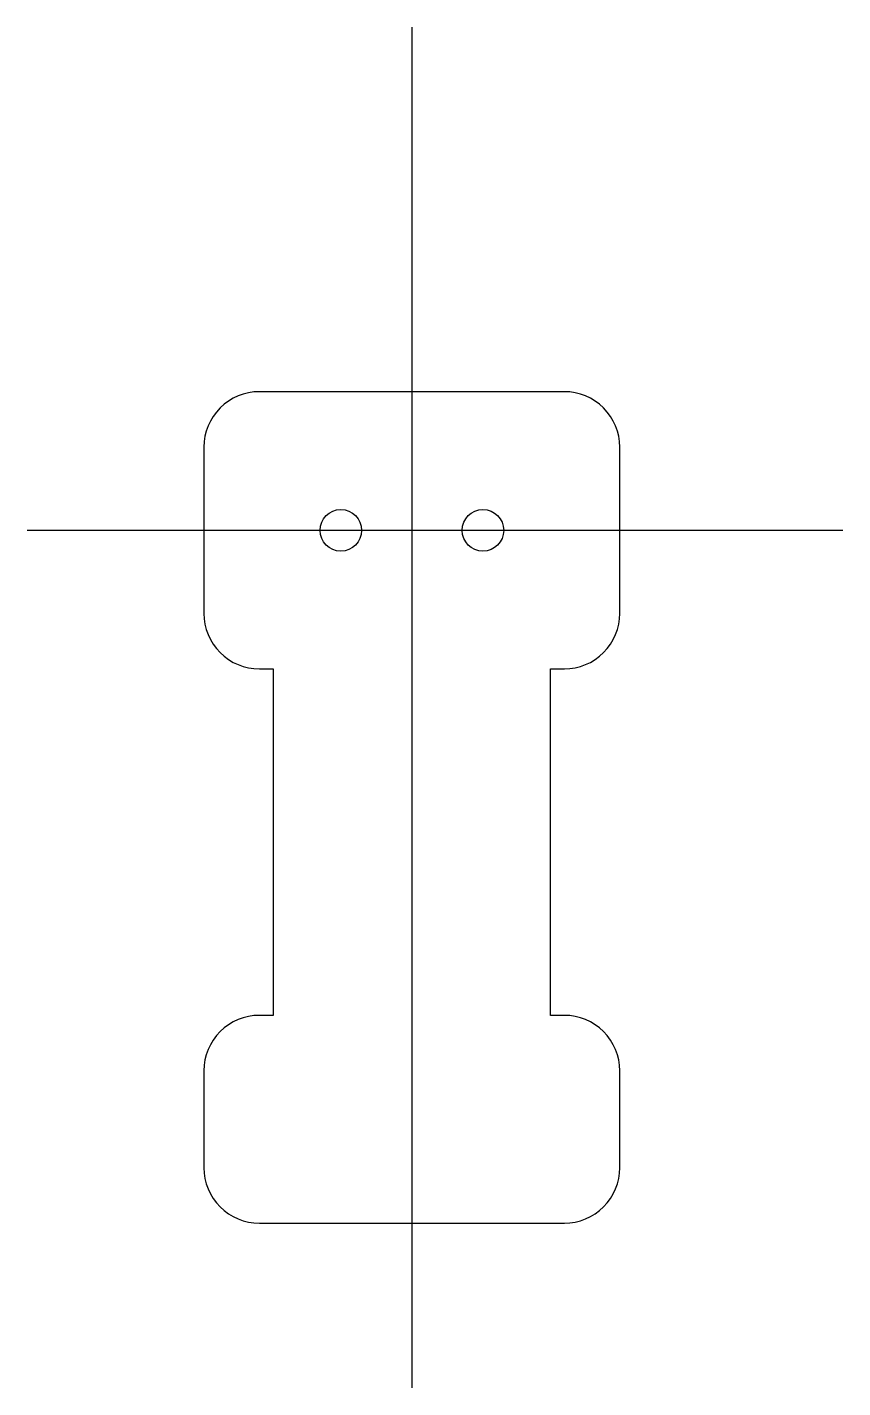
# Model space of a CAD drawing. Header units: millimetres. Extents: x -27.7 to 31.1, y -61.9 to 36.3.
import ezdxf

# ---------------------------------------------------------------- set-up
doc = ezdxf.new("R2010")
doc.units = ezdxf.units.MM
doc.layers.get('0').update_dxf_attribs({"linetype": 'CONTINUOUS'})

msp = doc.modelspace()

# ---------------------------------------------------------------- linework, layer by layer
for p, q in [((0, 36.317), (0, -61.856)), ((-27.745, 0.017), (31.08, 0.017))]:
    msp.add_line(p, q)
msp.add_lwpolyline([(11, 10.017), (-11, 10.017, 0.414214), (-15, 6.017), (-15, -5.983, 0.414214), (-11, -9.983), (-10, -9.983), (-10, -34.983), (-11, -34.983, 0.414214), (-15, -38.983), (-15, -45.977, 0.414214), (-11, -49.977), (11, -49.977, 0.414214), (15, -45.977), (15, -38.983, 0.414214), (11, -34.983), (10, -34.983), (10, -9.983), (11, -9.983, 0.414214), (15, -5.983), (15, 6.017, 0.414214)], format="xyb", close=True)
for centre in [(-5.125, 0.013), (5.126, 0.013)]:
    msp.add_circle(centre, 1.5)

doc.saveas('drawing.dxf')
